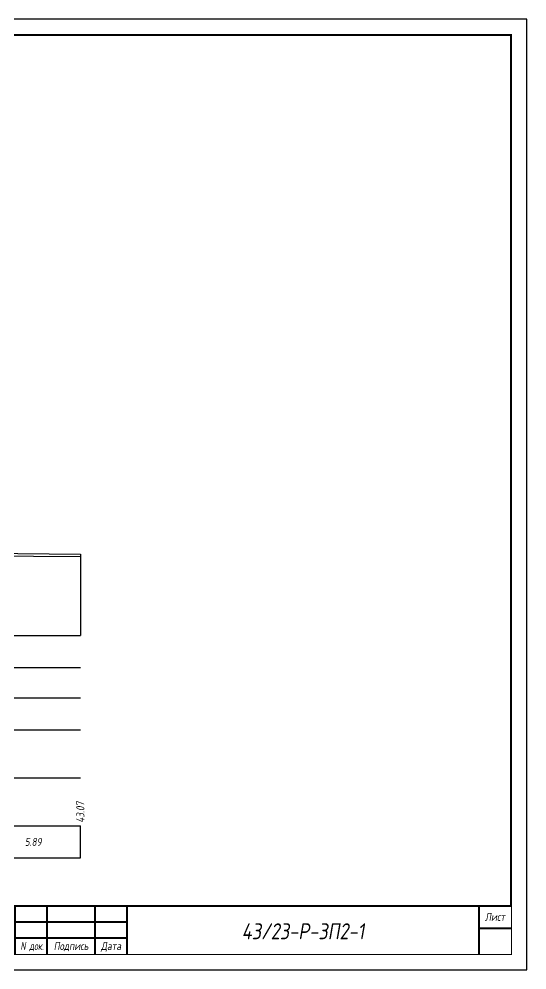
# Model space of a CAD drawing. Extents: x -717 to 1451, y -133302 to 233.
# Drawn here: x 231.2 to 389.9, y -88173.4 to -87876.4 of the extents above; entities that cross this region are included whole.
import ezdxf
from ezdxf.enums import TextEntityAlignment as Align

# ---------------------------------------------------------------- set-up
doc = ezdxf.new("R2010")
doc.units = 0
for name, color, linetype in [('Зарамочное оформление', 7, 'Continuous'), ('Код_510', 7, 'Continuous'), ('Таблица', 7, 'Continuous'), ('Черный поперечник', 3, 'Continuous')]:
    doc.layers.add(name, color=color, linetype=linetype)
doc.layers.add('Контур_2570', color=7, linetype='Continuous', true_color=0x80ff00)
doc.styles.add('М', font='romand.shx', dxfattribs={"width": 0.8, "oblique": 10, "height": 2.5})

# ---------------------------------------------------------------- blocks, each defined once
blk = doc.blocks.new('Штамп')
at = {"linetype": 'Continuous'}
blk.add_wipeout([(199.95, -411.25), (384.95, -411.25), (384.95, -426.25), (199.95, -426.25)], dxfattribs=at).dxf.layer = 'Зарамочное оформление'
at = {"layer": 'Зарамочное оформление', "linetype": 'Continuous', "lineweight": -3, "const_width": 0.6, "flags": 128}
for points in [[(199.95, -426.25), (199.95, -411.25), (384.95, -411.25)], [(209.95, -411.25), (209.95, -426.25)], [(219.95, -411.25), (219.95, -426.25)], [(229.95, -411.25), (229.95, -426.25)], [(239.95, -411.25), (239.95, -426.25)], [(254.95, -411.25), (254.95, -426.25)], [(264.95, -411.25), (264.95, -426.25)], [(374.95, -411.25), (374.95, -426.25)], [(199.95, -416.25), (264.95, -416.25)], [(374.95, -418.25), (384.95, -418.25)], [(199.95, -421.25), (264.95, -421.25)]]:
    blk.add_lwpolyline(points, dxfattribs=at)
at = {"linetype": 'Continuous', "insert": (319.95, -419.17), "char_height": 5, "width": 110, "attachment_point": 5, "style": 'М'}
blk.add_mtext('{\\Q10;\\W0.8;43/23-Р-ЗП2-1}', dxfattribs=at)
at = {"layer": 'Зарамочное оформление', "linetype": 'Continuous', "style": 'М', "oblique": 10}
for s, width, p in [('Лист', 0.8, (379.95, -414.66)), ('Изм.', 0.8, (204.95, -423.75)), ('Кол.уч.', 0.7, (214.95, -423.75)), ('Лист', 0.8, (224.95, -423.75)), ('N док.', 0.7, (235.28, -423.75)), ('Подпись', 0.8, (247.45, -423.75)), ('Дата', 0.8, (259.95, -423.75))]:
    blk.add_text(s, height=2.5, dxfattribs=dict(at, width=width)).set_placement(p, align=Align.MIDDLE_CENTER)
blk = doc.blocks.new('шифр')
blk.add_blockref('Штамп', (0, -87802))

msp = doc.modelspace()

# ---------------------------------------------------------------- linework, layer by layer
at = {"flags": 128}
msp.add_lwpolyline([(-30.054, -88173.421), (389.946, -88173.421), (389.946, -87876.421), (-30.054, -87876.421)], close=True, dxfattribs=at)
at = {"const_width": 0.6, "flags": 128}
msp.add_lwpolyline([(-10.054, -88168.421), (384.946, -88168.421), (384.946, -87881.421), (-10.054, -87881.421)], close=True, dxfattribs=at)
at = {"layer": 'Код_510'}
msp.add_line((250.352, -88138.421), (250.352, -88128.421), dxfattribs=at)
at = {"layer": 'Контур_2570', "flags": 128}
msp.add_lwpolyline([(220.952, -88044.032), (250.406, -88044.292)], dxfattribs=at)
at = {"layer": 'Таблица'}
for p, q in [((80, -88069), (250.406, -88069)), ((80, -88079), (250.406, -88079)), ((80, -88088.421), (250.406, -88088.421)), ((79.946, -88098.421), (250.352, -88098.421)), ((79.946, -88113.421), (250.352, -88113.421)), ((79.946, -88128.421), (250.352, -88128.421)), ((79.946, -88138.421), (250.352, -88138.421))]:
    msp.add_line(p, q, dxfattribs=at)
at = {"layer": 'Черный поперечник', "color": 7}
msp.add_line((250.406, -88043.542), (250.406, -88069), dxfattribs=at)
at = {"layer": 'Черный поперечник', "flags": 128}
msp.add_lwpolyline([(220.952, -88043.282), (250.406, -88043.542)], dxfattribs=at)

# ---------------------------------------------------------------- texts
at = {"linetype": 'Continuous', "style": 'М', "oblique": 10, "width": 0.8}
msp.add_text('288', height=2.5, dxfattribs=at).set_placement((380.312, -88164.509), align=Align.MIDDLE)
at = {"layer": 'Код_510', "style": 'М', "oblique": 10, "width": 0.8}
msp.add_text('43.07', height=2.5, rotation=90, dxfattribs=at).set_placement((250.352, -88127.421), align=Align.MIDDLE_LEFT)
msp.add_text('5.89', height=2.5, dxfattribs=at).set_placement((235.625, -88133.421), align=Align.MIDDLE_CENTER)

# ---------------------------------------------------------------- next in the draw order: block references
msp.add_blockref('шифр', (0, 59.829))

doc.saveas('drawing.dxf')
